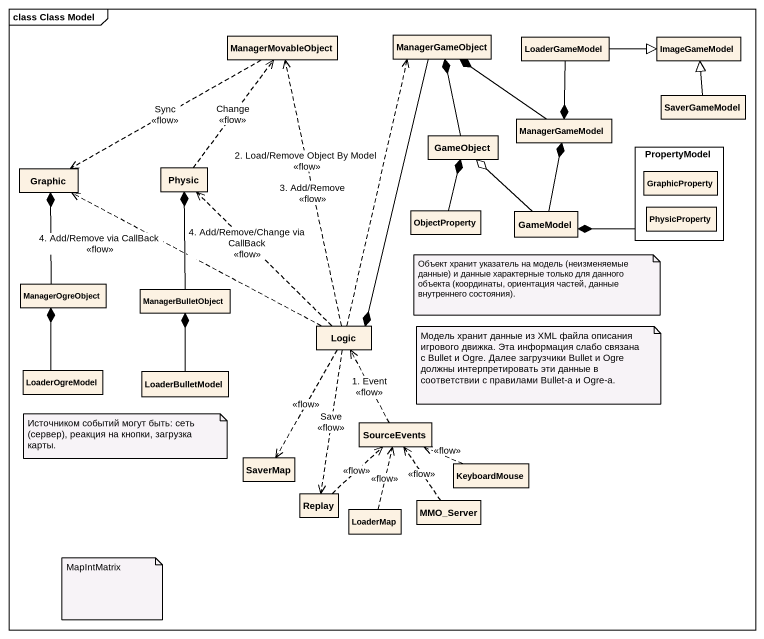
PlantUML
@startuml
mainframe class Class Model
hide circle
hide empty members
class ManagerMovableObject
class ManagerGameObject
class LoaderGameModel
class ImageGameModel
class SaverGameModel
class GameObject
class ManagerGameModel
rectangle PropertyModel {
  class GraphicProperty
  class PhysicProperty
}
class Graphic
class Physic
class ObjectProperty
class GameModel
class ManagerOgreObject
class ManagerBulletObject
class Logic
class LoaderOgreModel
class LoaderBulletModel
class SourceEvents
class SaverMap
class KeyboardMouse
class Replay
class LoaderMap
class MMO_Server
ManagerMovableObject .left.> Graphic : Sync\n<<flow>>
ManagerGameObject --* Logic
LoaderGameModel -right-|> ImageGameModel
LoaderGameModel --* ManagerGameModel
SaverGameModel -up-|> ImageGameModel
GameObject -up-* ManagerGameObject
ManagerGameModel -up-* ManagerGameObject
PropertyModel -left-* GameModel
Physic .up.> ManagerMovableObject : Change\n<<flow>>
ObjectProperty -up-* GameObject
GameModel -up-o GameObject
GameModel -up-* ManagerGameModel
ManagerOgreObject -up-* Graphic
ManagerBulletObject -up-* Physic
Logic .up.> ManagerMovableObject : 3. Add/Remove\n<<flow>>
Logic .up.> ManagerGameObject : 2. Load/Remove Object By Model\n<<flow>>
Logic .left.> Graphic : 4. Add/Remove via CallBack\n<<flow>>
Logic .up.> Physic : 4. Add/Remove/Change via CallBack\n<<flow>>
Logic ..> SaverMap : <<flow>>
Logic ..> Replay : Save\n<<flow>>
LoaderOgreModel -up-* ManagerOgreObject
LoaderBulletModel -up-* ManagerBulletObject
SourceEvents .up.> Logic : 1. Event\n<<flow>>
KeyboardMouse .left.> SourceEvents : <<flow>>
Replay .up.> SourceEvents : <<flow>>
LoaderMap .up.> SourceEvents : <<flow>>
MMO_Server .up.> SourceEvents : <<flow>>
note as N1
  Объект хранит указатель на модель (неизменяемые данные) и данные характерные только для данного объекта (координаты, ориентация частей, данные внутреннего состояния).
end note
note as N2
  Модель хранит данные из XML файла описания игрового движка. Эта информация слабо связана с Bullet и Ogre. Далее загрузчики Bullet и Ogre должны интерпретировать эти данные в соответствии с правилами Bullet-а и Ogre-а.
end note
note as N3
  Источником событий могут быть: сеть (сервер), реакция на кнопки, загрузка карты.
end note
note as N4
  MapIntMatrix
end note
@enduml
